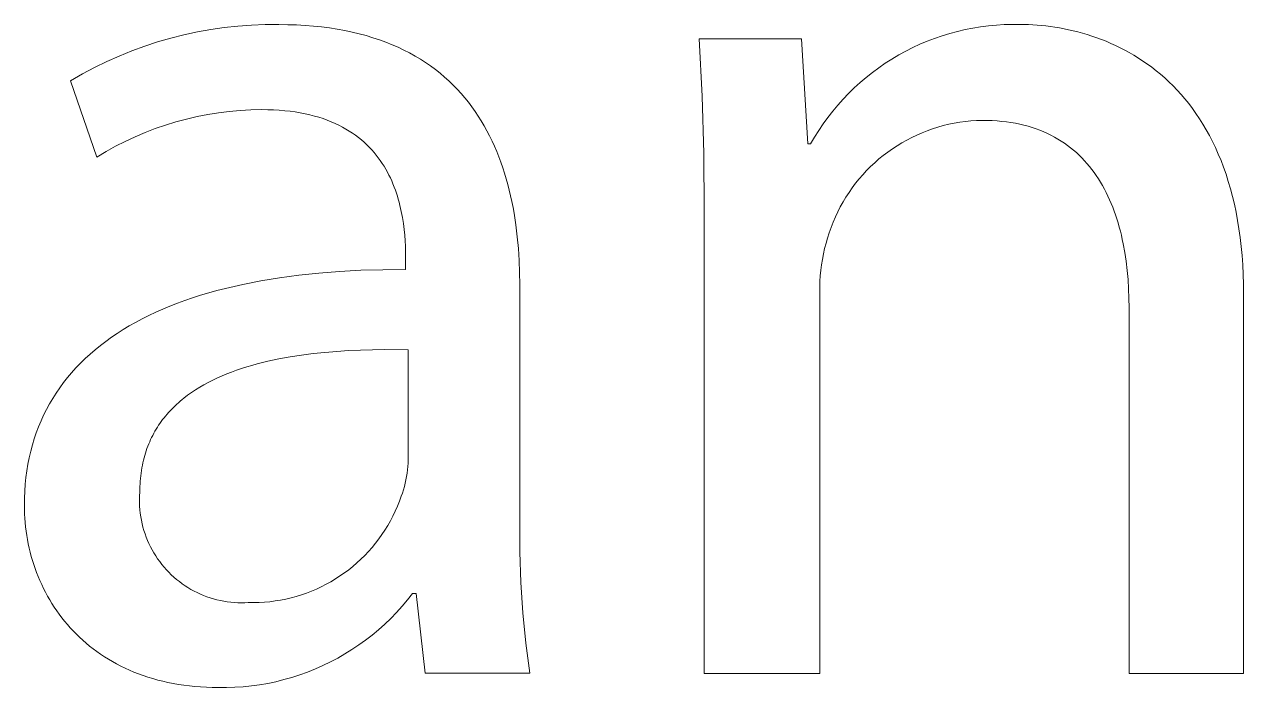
# Model space of a CAD drawing. Header units: millimetres. Extents: x -1893 to 2799, y -925 to 2353.
# Drawn here: x 1895.8 to 1939.53, y -846.54 to -822.76 of the extents above; entities that cross this region are included whole.
import ezdxf

# ---------------------------------------------------------------- set-up
doc = ezdxf.new("R2010")
doc.units = ezdxf.units.MM
doc.header["$MEASUREMENT"] = 0
doc.layers.add('Domyślny', color=7, linetype='Continuous', true_color=0x000000)

msp = doc.modelspace()

# ---------------------------------------------------------------- linework, layer by layer
at = {"layer": 'Domyślny', "color": 18, "lineweight": 15, "true_color": 0x000000}
for p, q in [((1902.005, -823.036), (1902.487, -822.95)), ((1902.487, -822.95), (1902.972, -822.881)), ((1902.972, -822.881), (1903.459, -822.828)), ((1903.459, -822.828), (1903.947, -822.792)), ((1903.947, -822.792), (1904.437, -822.773)), ((1904.437, -822.773), (1904.926, -822.771)), ((1904.926, -822.771), (1905.248, -822.775)), ((1905.248, -822.775), (1905.561, -822.785)), ((1905.561, -822.785), (1905.868, -822.802)), ((1905.868, -822.802), (1906.167, -822.826)), ((1906.167, -822.826), (1906.458, -822.856)), ((1906.458, -822.856), (1906.742, -822.893)), ((1906.742, -822.893), (1907.019, -822.935)), ((1907.019, -822.935), (1907.289, -822.984)), ((1929.262, -823.016), (1929.539, -822.951)), ((1929.539, -822.951), (1929.818, -822.896)), ((1929.818, -822.896), (1930.098, -822.851)), ((1930.098, -822.851), (1930.38, -822.815)), ((1930.38, -822.815), (1930.663, -822.788)), ((1930.663, -822.788), (1930.946, -822.771)), ((1930.946, -822.771), (1931.23, -822.764)), ((1931.23, -822.764), (1931.514, -822.767)), ((1931.514, -822.767), (1931.663, -822.768)), ((1931.663, -822.768), (1931.813, -822.772)), ((1931.813, -822.772), (1931.967, -822.78)), ((1931.967, -822.78), (1932.122, -822.79)), ((1932.122, -822.79), (1932.279, -822.803)), ((1932.279, -822.803), (1932.438, -822.82)), ((1932.438, -822.82), (1932.598, -822.84)), ((1932.598, -822.84), (1932.76, -822.863)), ((1932.76, -822.863), (1932.924, -822.89)), ((1932.924, -822.89), (1933.088, -822.92)), ((1933.088, -822.92), (1933.254, -822.955)), ((1933.254, -822.955), (1933.42, -822.993)), ((1900.581, -823.394), (1901.052, -823.258)), ((1901.052, -823.258), (1901.526, -823.139)), ((1901.526, -823.139), (1902.005, -823.036)), ((1907.289, -822.984), (1907.552, -823.04)), ((1907.552, -823.04), (1907.808, -823.101)), ((1907.808, -823.101), (1908.057, -823.167)), ((1908.057, -823.167), (1908.3, -823.24)), ((1908.3, -823.24), (1908.535, -823.318)), ((1908.535, -823.318), (1908.764, -823.402)), ((1920.113, -825.338), (1919.999, -823.282)), ((1919.999, -823.282), (1923.671, -823.282)), ((1923.671, -823.282), (1923.905, -827.048)), ((1927.921, -823.477), (1928.182, -823.366)), ((1928.182, -823.366), (1928.448, -823.265)), ((1928.448, -823.265), (1928.716, -823.173)), ((1928.716, -823.173), (1928.988, -823.089)), ((1928.988, -823.089), (1929.262, -823.016)), ((1933.42, -822.993), (1933.587, -823.034)), ((1933.587, -823.034), (1933.755, -823.08)), ((1933.755, -823.08), (1933.923, -823.13)), ((1933.923, -823.13), (1934.091, -823.184)), ((1934.091, -823.184), (1934.26, -823.242)), ((1934.26, -823.242), (1934.428, -823.304)), ((1934.428, -823.304), (1934.597, -823.371)), ((1934.597, -823.371), (1934.765, -823.443)), ((1899.202, -823.898), (1899.656, -823.714)), ((1899.656, -823.714), (1900.116, -823.546)), ((1900.116, -823.546), (1900.581, -823.394)), ((1908.764, -823.402), (1908.987, -823.491)), ((1908.987, -823.491), (1909.203, -823.585)), ((1909.203, -823.585), (1909.413, -823.684)), ((1909.413, -823.684), (1909.616, -823.789)), ((1909.616, -823.789), (1909.813, -823.898)), ((1927.16, -823.86), (1927.409, -823.724)), ((1927.409, -823.724), (1927.663, -823.596)), ((1927.663, -823.596), (1927.921, -823.477)), ((1934.765, -823.443), (1934.932, -823.519)), ((1934.932, -823.519), (1935.099, -823.599)), ((1935.099, -823.599), (1935.265, -823.685)), ((1935.265, -823.685), (1935.43, -823.775)), ((1935.43, -823.775), (1935.594, -823.871)), ((1898.314, -824.312), (1898.754, -824.097)), ((1898.754, -824.097), (1899.202, -823.898)), ((1909.813, -823.898), (1910.004, -824.012)), ((1910.004, -824.012), (1910.189, -824.131)), ((1910.189, -824.131), (1910.368, -824.255)), ((1910.368, -824.255), (1910.541, -824.383)), ((1926.442, -824.319), (1926.676, -824.158)), ((1926.676, -824.158), (1926.916, -824.005)), ((1926.916, -824.005), (1927.16, -823.86)), ((1935.594, -823.871), (1935.757, -823.971)), ((1935.757, -823.971), (1935.919, -824.077)), ((1935.919, -824.077), (1936.078, -824.187)), ((1936.078, -824.187), (1936.237, -824.303)), ((1897.458, -824.787), (1897.882, -824.542)), ((1897.882, -824.542), (1898.314, -824.312)), ((1910.541, -824.383), (1910.709, -824.515)), ((1910.709, -824.515), (1910.87, -824.651)), ((1910.87, -824.651), (1911.026, -824.792)), ((1925.775, -824.848), (1925.991, -824.664)), ((1925.991, -824.664), (1926.214, -824.488)), ((1926.214, -824.488), (1926.442, -824.319)), ((1936.237, -824.303), (1936.393, -824.425)), ((1936.393, -824.425), (1936.547, -824.552)), ((1936.547, -824.552), (1936.699, -824.685)), ((1936.699, -824.685), (1936.849, -824.823)), ((1898.395, -827.521), (1897.458, -824.787)), ((1911.026, -824.792), (1911.177, -824.937)), ((1911.177, -824.937), (1911.322, -825.085)), ((1911.322, -825.085), (1911.461, -825.238)), ((1925.361, -825.238), (1925.565, -825.039)), ((1925.565, -825.039), (1925.775, -824.848)), ((1936.849, -824.823), (1936.997, -824.967)), ((1936.997, -824.967), (1937.142, -825.117)), ((1937.142, -825.117), (1937.284, -825.273)), ((1911.461, -825.238), (1911.595, -825.394)), ((1911.595, -825.394), (1911.724, -825.554)), ((1911.724, -825.554), (1911.848, -825.717)), ((1920.175, -827.395), (1920.113, -825.338)), ((1924.975, -825.654), (1925.165, -825.443)), ((1925.165, -825.443), (1925.361, -825.238)), ((1937.284, -825.273), (1937.423, -825.435)), ((1937.423, -825.435), (1937.559, -825.603)), ((1902.377, -825.995), (1901.995, -826.07)), ((1902.762, -825.933), (1902.377, -825.995)), ((1903.149, -825.884), (1902.762, -825.933)), ((1903.538, -825.849), (1903.149, -825.884)), ((1903.927, -825.827), (1903.538, -825.849)), ((1904.317, -825.818), (1903.927, -825.827)), ((1904.531, -825.821), (1904.317, -825.818)), ((1904.74, -825.828), (1904.531, -825.821)), ((1904.943, -825.84), (1904.74, -825.828)), ((1905.14, -825.857), (1904.943, -825.84)), ((1905.331, -825.878), (1905.14, -825.857)), ((1905.516, -825.904), (1905.331, -825.878)), ((1905.696, -825.933), (1905.516, -825.904)), ((1905.871, -825.968), (1905.696, -825.933)), ((1906.04, -826.006), (1905.871, -825.968)), ((1906.204, -826.048), (1906.04, -826.006)), ((1911.848, -825.717), (1911.967, -825.883)), ((1911.967, -825.883), (1912.08, -826.053)), ((1924.619, -826.096), (1924.793, -825.872)), ((1924.793, -825.872), (1924.975, -825.654)), ((1937.559, -825.603), (1937.692, -825.778)), ((1937.692, -825.778), (1937.821, -825.959)), ((1937.821, -825.959), (1937.947, -826.146)), ((1900.865, -826.374), (1900.496, -826.501)), ((1901.238, -826.259), (1900.865, -826.374)), ((1901.615, -826.158), (1901.238, -826.259)), ((1901.995, -826.07), (1901.615, -826.158)), ((1906.362, -826.094), (1906.204, -826.048)), ((1906.516, -826.143), (1906.362, -826.094)), ((1906.664, -826.197), (1906.516, -826.143)), ((1906.808, -826.254), (1906.664, -826.197)), ((1906.946, -826.314), (1906.808, -826.254)), ((1907.08, -826.377), (1906.946, -826.314)), ((1907.209, -826.444), (1907.08, -826.377)), ((1907.334, -826.514), (1907.209, -826.444)), ((1912.08, -826.053), (1912.189, -826.226)), ((1912.189, -826.226), (1912.293, -826.401)), ((1912.293, -826.401), (1912.392, -826.58)), ((1924.293, -826.562), (1924.452, -826.326)), ((1924.452, -826.326), (1924.619, -826.096)), ((1928.565, -826.447), (1928.373, -826.508)), ((1928.759, -826.393), (1928.565, -826.447)), ((1928.955, -826.345), (1928.759, -826.393)), ((1929.153, -826.305), (1928.955, -826.345)), ((1929.352, -826.271), (1929.153, -826.305)), ((1929.551, -826.244), (1929.352, -826.271)), ((1929.752, -826.224), (1929.551, -826.244)), ((1929.953, -826.21), (1929.752, -826.224)), ((1930.155, -826.204), (1929.953, -826.21)), ((1930.335, -826.206), (1930.155, -826.204)), ((1930.512, -826.213), (1930.335, -826.206)), ((1930.685, -826.224), (1930.512, -826.213)), ((1930.855, -826.239), (1930.685, -826.224)), ((1931.021, -826.259), (1930.855, -826.239)), ((1931.184, -826.282), (1931.021, -826.259)), ((1931.343, -826.31), (1931.184, -826.282)), ((1931.498, -826.342), (1931.343, -826.31)), ((1931.65, -826.378), (1931.498, -826.342)), ((1931.799, -826.418), (1931.65, -826.378)), ((1931.944, -826.462), (1931.799, -826.418)), ((1937.947, -826.146), (1938.07, -826.34)), ((1938.07, -826.34), (1938.188, -826.54)), ((1899.773, -826.792), (1899.42, -826.957)), ((1900.132, -826.64), (1899.773, -826.792)), ((1900.496, -826.501), (1900.132, -826.64)), ((1907.454, -826.586), (1907.334, -826.514)), ((1907.569, -826.662), (1907.454, -826.586)), ((1907.68, -826.74), (1907.569, -826.662)), ((1907.787, -826.821), (1907.68, -826.74)), ((1907.889, -826.904), (1907.787, -826.821)), ((1912.392, -826.58), (1912.487, -826.761)), ((1912.487, -826.761), (1912.576, -826.946)), ((1923.999, -827.048), (1924.142, -826.802)), ((1924.142, -826.802), (1924.293, -826.562)), ((1927.628, -826.816), (1927.449, -826.909)), ((1927.81, -826.729), (1927.628, -826.816)), ((1927.995, -826.649), (1927.81, -826.729)), ((1928.183, -826.575), (1927.995, -826.649)), ((1928.373, -826.508), (1928.183, -826.575)), ((1932.085, -826.509), (1931.944, -826.462)), ((1932.224, -826.561), (1932.085, -826.509)), ((1932.359, -826.616), (1932.224, -826.561)), ((1932.49, -826.675), (1932.359, -826.616)), ((1932.619, -826.738), (1932.49, -826.675)), ((1932.744, -826.804), (1932.619, -826.738)), ((1932.866, -826.873), (1932.744, -826.804)), ((1932.985, -826.946), (1932.866, -826.873)), ((1938.188, -826.54), (1938.303, -826.747)), ((1938.303, -826.747), (1938.413, -826.961)), ((1898.73, -827.321), (1898.395, -827.521)), ((1899.072, -827.133), (1898.73, -827.321)), ((1899.42, -826.957), (1899.072, -827.133)), ((1907.988, -826.99), (1907.889, -826.904)), ((1908.082, -827.078), (1907.988, -826.99)), ((1908.172, -827.168), (1908.082, -827.078)), ((1908.259, -827.26), (1908.172, -827.168)), ((1908.341, -827.354), (1908.259, -827.26)), ((1912.576, -826.946), (1912.662, -827.132)), ((1912.662, -827.132), (1912.743, -827.321)), ((1912.743, -827.321), (1912.819, -827.513)), ((1923.905, -827.048), (1923.999, -827.048)), ((1926.932, -827.223), (1926.768, -827.34)), ((1927.101, -827.113), (1926.932, -827.223)), ((1927.273, -827.008), (1927.101, -827.113)), ((1927.449, -826.909), (1927.273, -827.008)), ((1933.1, -827.023), (1932.985, -826.946)), ((1933.212, -827.103), (1933.1, -827.023)), ((1933.321, -827.186), (1933.212, -827.103)), ((1933.428, -827.272), (1933.321, -827.186)), ((1933.531, -827.362), (1933.428, -827.272)), ((1938.413, -826.961), (1938.52, -827.182)), ((1938.52, -827.182), (1938.621, -827.41)), ((1908.42, -827.45), (1908.341, -827.354)), ((1908.495, -827.548), (1908.42, -827.45)), ((1908.567, -827.647), (1908.495, -827.548)), ((1908.635, -827.748), (1908.567, -827.647)), ((1908.7, -827.85), (1908.635, -827.748)), ((1912.819, -827.513), (1912.892, -827.706)), ((1912.892, -827.706), (1912.96, -827.902)), ((1920.187, -829.454), (1920.175, -827.395)), ((1926.299, -827.722), (1926.152, -827.86)), ((1926.451, -827.589), (1926.299, -827.722)), ((1926.607, -827.462), (1926.451, -827.589)), ((1926.768, -827.34), (1926.607, -827.462)), ((1933.63, -827.454), (1933.531, -827.362)), ((1933.727, -827.55), (1933.63, -827.454)), ((1933.821, -827.649), (1933.727, -827.55)), ((1933.912, -827.751), (1933.821, -827.649)), ((1934, -827.855), (1933.912, -827.751)), ((1938.621, -827.41), (1938.719, -827.644)), ((1938.719, -827.644), (1938.811, -827.886)), ((1908.761, -827.953), (1908.7, -827.85)), ((1908.82, -828.058), (1908.761, -827.953)), ((1908.875, -828.163), (1908.82, -828.058)), ((1908.927, -828.27), (1908.875, -828.163)), ((1912.96, -827.902), (1913.024, -828.1)), ((1913.024, -828.1), (1913.084, -828.299)), ((1925.873, -828.151), (1925.741, -828.303)), ((1926.01, -828.003), (1925.873, -828.151)), ((1926.152, -827.86), (1926.01, -828.003)), ((1934.085, -827.963), (1934, -827.855)), ((1934.167, -828.073), (1934.085, -827.963)), ((1934.246, -828.186), (1934.167, -828.073)), ((1934.323, -828.302), (1934.246, -828.186)), ((1938.811, -827.886), (1938.899, -828.136)), ((1938.899, -828.136), (1938.981, -828.392)), ((1908.976, -828.377), (1908.927, -828.27)), ((1909.022, -828.485), (1908.976, -828.377)), ((1909.065, -828.594), (1909.022, -828.485)), ((1909.106, -828.703), (1909.065, -828.594)), ((1913.084, -828.299), (1913.14, -828.501)), ((1913.14, -828.501), (1913.192, -828.704)), ((1925.493, -828.621), (1925.377, -828.786)), ((1925.614, -828.46), (1925.493, -828.621)), ((1925.741, -828.303), (1925.614, -828.46)), ((1934.396, -828.421), (1934.323, -828.302)), ((1934.467, -828.542), (1934.396, -828.421)), ((1934.535, -828.665), (1934.467, -828.542)), ((1938.981, -828.392), (1939.059, -828.656)), ((1909.144, -828.812), (1909.106, -828.703)), ((1909.179, -828.922), (1909.144, -828.812)), ((1909.212, -829.032), (1909.179, -828.922)), ((1909.242, -829.141), (1909.212, -829.032)), ((1913.192, -828.704), (1913.24, -828.908)), ((1913.24, -828.908), (1913.285, -829.114)), ((1925.267, -828.955), (1925.163, -829.128)), ((1925.377, -828.786), (1925.267, -828.955)), ((1934.6, -828.791), (1934.535, -828.665)), ((1934.663, -828.919), (1934.6, -828.791)), ((1934.723, -829.05), (1934.663, -828.919)), ((1934.78, -829.183), (1934.723, -829.05)), ((1939.059, -828.656), (1939.131, -828.928)), ((1939.131, -828.928), (1939.198, -829.207)), ((1909.27, -829.251), (1909.242, -829.141)), ((1909.296, -829.361), (1909.27, -829.251)), ((1909.32, -829.47), (1909.296, -829.361)), ((1909.361, -829.687), (1909.32, -829.47)), ((1913.285, -829.114), (1913.326, -829.322)), ((1913.326, -829.322), (1913.364, -829.53)), ((1920.187, -846.031), (1920.187, -829.454)), ((1924.973, -829.484), (1924.887, -829.666)), ((1925.065, -829.304), (1924.973, -829.484)), ((1925.163, -829.128), (1925.065, -829.304)), ((1934.835, -829.319), (1934.78, -829.183)), ((1934.887, -829.456), (1934.835, -829.319)), ((1934.936, -829.596), (1934.887, -829.456)), ((1939.198, -829.207), (1939.259, -829.494)), ((1939.259, -829.494), (1939.314, -829.789)), ((1909.395, -829.901), (1909.361, -829.687)), ((1909.421, -830.112), (1909.395, -829.901)), ((1913.364, -829.53), (1913.428, -829.95)), ((1913.428, -829.95), (1913.48, -830.374)), ((1924.808, -829.852), (1924.735, -830.04)), ((1924.887, -829.666), (1924.808, -829.852)), ((1934.983, -829.737), (1934.936, -829.596)), ((1935.027, -829.881), (1934.983, -829.737)), ((1935.069, -830.027), (1935.027, -829.881)), ((1939.314, -829.789), (1939.363, -830.091)), ((1909.442, -830.319), (1909.421, -830.112)), ((1909.456, -830.52), (1909.442, -830.319)), ((1913.48, -830.374), (1913.519, -830.8)), ((1924.668, -830.23), (1924.608, -830.423)), ((1924.735, -830.04), (1924.668, -830.23)), ((1935.108, -830.174), (1935.069, -830.027)), ((1935.145, -830.324), (1935.108, -830.174)), ((1935.179, -830.475), (1935.145, -830.324)), ((1939.363, -830.091), (1939.406, -830.402)), ((1909.466, -830.715), (1909.456, -830.52)), ((1909.471, -830.904), (1909.466, -830.715)), ((1913.519, -830.8), (1913.546, -831.227)), ((1924.502, -830.801), (1924.458, -830.993)), ((1924.552, -830.611), (1924.502, -830.801)), ((1924.608, -830.423), (1924.552, -830.611)), ((1935.211, -830.628), (1935.179, -830.475)), ((1935.268, -830.939), (1935.211, -830.628)), ((1939.406, -830.402), (1939.443, -830.721)), ((1939.443, -830.721), (1939.474, -831.047)), ((1909.473, -831.084), (1909.471, -830.904)), ((1909.473, -831.552), (1909.473, -831.084)), ((1913.546, -831.227), (1913.561, -831.655)), ((1924.421, -831.186), (1924.389, -831.38)), ((1924.458, -830.993), (1924.421, -831.186)), ((1935.315, -831.256), (1935.268, -830.939)), ((1935.354, -831.58), (1935.315, -831.256)), ((1939.474, -831.047), (1939.498, -831.382)), ((1905.646, -831.752), (1906.364, -831.677)), ((1906.364, -831.677), (1907.107, -831.619)), ((1907.107, -831.619), (1907.872, -831.579)), ((1907.872, -831.579), (1908.661, -831.557)), ((1908.661, -831.557), (1909.473, -831.552)), ((1913.561, -831.655), (1913.567, -832.084)), ((1924.364, -831.575), (1924.345, -831.771)), ((1924.389, -831.38), (1924.364, -831.575)), ((1935.383, -831.908), (1935.354, -831.58)), ((1939.498, -831.382), (1939.515, -831.726)), ((1903.01, -832.226), (1903.632, -832.082)), ((1903.632, -832.082), (1904.279, -831.955)), ((1904.279, -831.955), (1904.951, -831.845)), ((1904.951, -831.845), (1905.646, -831.752)), ((1913.567, -832.084), (1913.567, -840.583)), ((1924.333, -831.967), (1924.327, -832.163)), ((1924.345, -831.771), (1924.333, -831.967)), ((1935.404, -832.242), (1935.383, -831.908)), ((1939.515, -831.726), (1939.526, -832.078)), ((1939.526, -832.078), (1939.529, -832.438)), ((1901.56, -832.661), (1901.837, -832.565)), ((1901.837, -832.565), (1902.121, -832.474)), ((1902.121, -832.474), (1902.411, -832.387)), ((1902.411, -832.387), (1902.707, -832.305)), ((1902.707, -832.305), (1903.01, -832.226)), ((1924.327, -832.163), (1924.327, -832.36)), ((1924.327, -832.36), (1924.327, -846.031)), ((1935.416, -832.58), (1935.404, -832.242)), ((1939.529, -832.438), (1939.529, -846.031)), ((1900.512, -833.084), (1900.765, -832.972)), ((1900.765, -832.972), (1901.023, -832.864)), ((1901.023, -832.864), (1901.289, -832.76)), ((1901.289, -832.76), (1901.56, -832.661)), ((1935.42, -832.923), (1935.416, -832.58)), ((1935.42, -846.031), (1935.42, -832.923)), ((1899.565, -833.572), (1899.792, -833.444)), ((1899.792, -833.444), (1900.026, -833.32)), ((1900.026, -833.32), (1900.266, -833.2)), ((1900.266, -833.2), (1900.512, -833.084)), ((1898.922, -833.981), (1899.13, -833.841)), ((1899.13, -833.841), (1899.345, -833.705)), ((1899.345, -833.705), (1899.565, -833.572)), ((1898.338, -834.427), (1898.526, -834.274)), ((1898.526, -834.274), (1898.721, -834.126)), ((1898.721, -834.126), (1898.922, -833.981)), ((1897.812, -834.908), (1897.981, -834.744)), ((1897.981, -834.744), (1898.156, -834.583)), ((1898.156, -834.583), (1898.338, -834.427)), ((1904.931, -834.757), (1904.537, -834.841)), ((1905.334, -834.683), (1904.931, -834.757)), ((1905.743, -834.62), (1905.334, -834.683)), ((1906.158, -834.566), (1905.743, -834.62)), ((1906.578, -834.522), (1906.158, -834.566)), ((1907.002, -834.486), (1906.578, -834.522)), ((1907.428, -834.459), (1907.002, -834.486)), ((1907.857, -834.439), (1907.428, -834.459)), ((1908.715, -834.421), (1907.857, -834.439)), ((1909.567, -834.427), (1908.715, -834.421)), ((1909.567, -838.365), (1909.567, -834.427)), ((1897.495, -835.249), (1897.65, -835.077)), ((1897.65, -835.077), (1897.812, -834.908)), ((1903.413, -835.162), (1903.235, -835.227)), ((1903.593, -835.101), (1903.413, -835.162)), ((1903.777, -835.043), (1903.593, -835.101)), ((1903.963, -834.988), (1903.777, -835.043)), ((1904.152, -834.936), (1903.963, -834.988)), ((1904.537, -834.841), (1904.152, -834.936)), ((1897.069, -835.789), (1897.204, -835.605)), ((1897.204, -835.605), (1897.346, -835.425)), ((1897.346, -835.425), (1897.495, -835.249)), ((1902.398, -835.598), (1902.242, -835.683)), ((1902.559, -835.517), (1902.398, -835.598)), ((1902.723, -835.439), (1902.559, -835.517)), ((1902.89, -835.365), (1902.723, -835.439)), ((1903.061, -835.294), (1902.89, -835.365)), ((1903.235, -835.227), (1903.061, -835.294)), ((1896.818, -836.169), (1896.94, -835.977)), ((1896.94, -835.977), (1897.069, -835.789)), ((1901.657, -836.058), (1901.522, -836.162)), ((1901.797, -835.959), (1901.657, -836.058)), ((1901.941, -835.863), (1901.797, -835.959)), ((1902.089, -835.771), (1901.941, -835.863)), ((1902.242, -835.683), (1902.089, -835.771)), ((1896.595, -836.563), (1896.703, -836.364)), ((1896.703, -836.364), (1896.818, -836.169)), ((1901.144, -836.495), (1901.085, -836.555)), ((1901.204, -836.437), (1901.144, -836.495)), ((1901.265, -836.38), (1901.204, -836.437)), ((1901.327, -836.324), (1901.265, -836.38)), ((1901.391, -836.269), (1901.327, -836.324)), ((1901.456, -836.215), (1901.391, -836.269)), ((1901.522, -836.162), (1901.456, -836.215)), ((1896.399, -836.974), (1896.493, -836.767)), ((1896.493, -836.767), (1896.595, -836.563)), ((1900.76, -836.932), (1900.711, -836.998)), ((1900.811, -836.866), (1900.76, -836.932)), ((1900.863, -836.802), (1900.811, -836.866)), ((1900.917, -836.738), (1900.863, -836.802)), ((1900.972, -836.676), (1900.917, -836.738)), ((1901.028, -836.615), (1900.972, -836.676)), ((1901.085, -836.555), (1901.028, -836.615)), ((1896.23, -837.399), (1896.311, -837.185)), ((1896.311, -837.185), (1896.399, -836.974)), ((1900.484, -837.347), (1900.443, -837.421)), ((1900.527, -837.275), (1900.484, -837.347)), ((1900.571, -837.204), (1900.527, -837.275)), ((1900.616, -837.135), (1900.571, -837.204)), ((1900.663, -837.066), (1900.616, -837.135)), ((1900.711, -836.998), (1900.663, -837.066)), ((1896.089, -837.84), (1896.156, -837.617)), ((1896.156, -837.617), (1896.23, -837.399)), ((1900.261, -837.804), (1900.229, -837.884)), ((1900.295, -837.725), (1900.261, -837.804)), ((1900.33, -837.647), (1900.295, -837.725)), ((1900.366, -837.571), (1900.33, -837.647)), ((1900.404, -837.495), (1900.366, -837.571)), ((1900.443, -837.421), (1900.404, -837.495)), ((1895.976, -838.295), (1896.029, -838.065)), ((1896.029, -838.065), (1896.089, -837.84)), ((1900.118, -838.217), (1900.094, -838.303)), ((1900.143, -838.132), (1900.118, -838.217)), ((1900.171, -838.048), (1900.143, -838.132)), ((1900.199, -837.965), (1900.171, -838.048)), ((1900.229, -837.884), (1900.199, -837.965)), ((1895.891, -838.765), (1895.93, -838.528)), ((1895.93, -838.528), (1895.976, -838.295)), ((1900.016, -838.66), (1900.001, -838.752)), ((1900.033, -838.568), (1900.016, -838.66)), ((1900.052, -838.479), (1900.033, -838.568)), ((1900.072, -838.39), (1900.052, -838.479)), ((1900.094, -838.303), (1900.072, -838.39)), ((1909.544, -838.73), (1909.556, -838.608)), ((1909.556, -838.608), (1909.563, -838.487)), ((1909.563, -838.487), (1909.567, -838.365)), ((1895.834, -839.25), (1895.859, -839.006)), ((1895.859, -839.006), (1895.891, -838.765)), ((1899.957, -839.134), (1899.95, -839.232)), ((1899.965, -839.036), (1899.957, -839.134)), ((1899.975, -838.94), (1899.965, -839.036)), ((1899.987, -838.845), (1899.975, -838.94)), ((1900.001, -838.752), (1899.987, -838.845)), ((1909.461, -839.211), (1909.487, -839.092)), ((1909.487, -839.092), (1909.51, -838.972)), ((1909.51, -838.972), (1909.529, -838.851)), ((1909.529, -838.851), (1909.544, -838.73)), ((1895.805, -839.75), (1895.816, -839.498)), ((1895.816, -839.498), (1895.834, -839.25)), ((1899.942, -839.536), (1899.934, -839.662)), ((1899.943, -839.434), (1899.942, -839.536)), ((1899.946, -839.332), (1899.943, -839.434)), ((1899.95, -839.232), (1899.946, -839.332)), ((1909.317, -839.677), (1909.358, -839.562)), ((1909.358, -839.562), (1909.396, -839.446)), ((1909.396, -839.446), (1909.43, -839.329)), ((1909.43, -839.329), (1909.461, -839.211)), ((1895.802, -840.005), (1895.805, -839.75)), ((1895.803, -840.16), (1895.802, -840.005)), ((1899.934, -839.662), (1899.93, -839.788)), ((1899.93, -839.788), (1899.931, -839.914)), ((1899.931, -839.914), (1899.936, -840.039)), ((1909.179, -840.038), (1909.251, -839.859)), ((1909.251, -839.859), (1909.317, -839.677)), ((1895.809, -840.314), (1895.803, -840.16)), ((1895.817, -840.468), (1895.809, -840.314)), ((1899.936, -840.039), (1899.945, -840.165)), ((1899.945, -840.165), (1899.958, -840.29)), ((1899.958, -840.29), (1899.976, -840.414)), ((1899.976, -840.414), (1899.998, -840.538)), ((1908.927, -840.56), (1909.017, -840.389)), ((1909.017, -840.389), (1909.101, -840.215)), ((1909.101, -840.215), (1909.179, -840.038)), ((1895.829, -840.622), (1895.817, -840.468)), ((1895.845, -840.775), (1895.829, -840.622)), ((1895.864, -840.928), (1895.845, -840.775)), ((1899.998, -840.538), (1900.025, -840.661)), ((1900.025, -840.661), (1900.055, -840.783)), ((1900.055, -840.783), (1900.09, -840.904)), ((1908.73, -840.892), (1908.832, -840.727)), ((1908.832, -840.727), (1908.927, -840.56)), ((1913.567, -840.583), (1913.568, -841.674)), ((1895.886, -841.08), (1895.864, -840.928)), ((1895.912, -841.232), (1895.886, -841.08)), ((1895.941, -841.383), (1895.912, -841.232)), ((1900.09, -840.904), (1900.129, -841.024)), ((1900.129, -841.024), (1900.171, -841.142)), ((1900.171, -841.142), (1900.218, -841.259)), ((1900.218, -841.259), (1900.269, -841.374)), ((1908.393, -841.363), (1908.511, -841.21)), ((1908.511, -841.21), (1908.623, -841.053)), ((1908.623, -841.053), (1908.73, -840.892)), ((1895.974, -841.534), (1895.941, -841.383)), ((1896.01, -841.683), (1895.974, -841.534)), ((1896.05, -841.832), (1896.01, -841.683)), ((1900.269, -841.374), (1900.324, -841.487)), ((1900.324, -841.487), (1900.383, -841.599)), ((1900.383, -841.599), (1900.445, -841.708)), ((1900.445, -841.708), (1900.512, -841.815)), ((1908.01, -841.797), (1908.143, -841.657)), ((1908.143, -841.657), (1908.271, -841.512)), ((1908.271, -841.512), (1908.393, -841.363)), ((1913.568, -841.674), (1913.605, -842.764)), ((1896.093, -841.98), (1896.05, -841.832)), ((1896.139, -842.126), (1896.093, -841.98)), ((1896.189, -842.272), (1896.139, -842.126)), ((1900.512, -841.815), (1900.581, -841.92)), ((1900.581, -841.92), (1900.655, -842.022)), ((1900.655, -842.022), (1900.732, -842.121)), ((1900.732, -842.121), (1900.812, -842.218)), ((1907.433, -842.311), (1907.584, -842.19)), ((1907.584, -842.19), (1907.73, -842.064)), ((1907.73, -842.064), (1907.872, -841.933)), ((1907.872, -841.933), (1908.01, -841.797)), ((1896.242, -842.416), (1896.189, -842.272)), ((1896.299, -842.559), (1896.242, -842.416)), ((1896.359, -842.701), (1896.299, -842.559)), ((1900.812, -842.218), (1900.896, -842.312)), ((1900.896, -842.312), (1900.982, -842.404)), ((1900.982, -842.404), (1901.072, -842.492)), ((1901.072, -842.492), (1901.165, -842.577)), ((1901.165, -842.577), (1901.26, -842.659)), ((1906.957, -842.641), (1907.12, -842.536)), ((1907.12, -842.536), (1907.278, -842.426)), ((1907.278, -842.426), (1907.433, -842.311)), ((1896.422, -842.842), (1896.359, -842.701)), ((1896.489, -842.981), (1896.422, -842.842)), ((1896.559, -843.118), (1896.489, -842.981)), ((1901.26, -842.659), (1901.359, -842.737)), ((1901.359, -842.737), (1901.46, -842.812)), ((1901.46, -842.812), (1901.563, -842.884)), ((1901.563, -842.884), (1901.669, -842.951)), ((1901.669, -842.951), (1901.777, -843.016)), ((1901.777, -843.016), (1901.888, -843.076)), ((1906.098, -843.079), (1906.275, -843.003)), ((1906.275, -843.003), (1906.45, -842.921)), ((1906.45, -842.921), (1906.623, -842.834)), ((1906.623, -842.834), (1906.792, -842.74)), ((1906.792, -842.74), (1906.957, -842.641)), ((1913.605, -842.764), (1913.677, -843.853)), ((1896.633, -843.254), (1896.559, -843.118)), ((1896.71, -843.388), (1896.633, -843.254)), ((1896.79, -843.52), (1896.71, -843.388)), ((1901.888, -843.076), (1902, -843.133)), ((1902, -843.133), (1902.114, -843.186)), ((1902.114, -843.186), (1902.23, -843.234)), ((1902.23, -843.234), (1902.348, -843.279)), ((1902.348, -843.279), (1902.467, -843.32)), ((1902.467, -843.32), (1902.587, -843.357)), ((1902.587, -843.357), (1902.709, -843.389)), ((1902.709, -843.389), (1902.832, -843.417)), ((1902.832, -843.417), (1902.955, -843.441)), ((1902.955, -843.441), (1903.079, -843.461)), ((1903.079, -843.461), (1903.204, -843.476)), ((1903.204, -843.476), (1903.33, -843.488)), ((1903.33, -843.488), (1903.455, -843.495)), ((1903.455, -843.495), (1903.581, -843.497)), ((1903.581, -843.497), (1903.707, -843.495)), ((1903.707, -843.495), (1903.833, -843.489)), ((1903.833, -843.489), (1904.026, -843.491)), ((1904.026, -843.491), (1904.219, -843.486)), ((1904.219, -843.486), (1904.412, -843.475)), ((1904.412, -843.475), (1904.604, -843.457)), ((1904.604, -843.457), (1904.796, -843.432)), ((1904.796, -843.432), (1904.986, -843.401)), ((1904.986, -843.401), (1905.176, -843.363)), ((1905.176, -843.363), (1905.364, -843.319)), ((1905.364, -843.319), (1905.55, -843.268)), ((1905.55, -843.268), (1905.735, -843.211)), ((1905.735, -843.211), (1905.917, -843.148)), ((1905.917, -843.148), (1906.098, -843.079)), ((1909.539, -843.395), (1909.347, -843.622)), ((1909.723, -843.161), (1909.539, -843.395)), ((1909.848, -843.161), (1909.723, -843.161)), ((1910.176, -846.02), (1909.848, -843.161)), ((1896.874, -843.651), (1896.79, -843.52)), ((1896.961, -843.779), (1896.874, -843.651)), ((1897.052, -843.906), (1896.961, -843.779)), ((1897.146, -844.031), (1897.052, -843.906)), ((1909.147, -843.843), (1908.94, -844.056)), ((1909.347, -843.622), (1909.147, -843.843)), ((1913.677, -843.853), (1913.784, -844.939)), ((1897.243, -844.153), (1897.146, -844.031)), ((1897.344, -844.273), (1897.243, -844.153)), ((1897.448, -844.391), (1897.344, -844.273)), ((1908.725, -844.262), (1908.503, -844.461)), ((1908.94, -844.056), (1908.725, -844.262)), ((1897.556, -844.507), (1897.448, -844.391)), ((1897.666, -844.62), (1897.556, -844.507)), ((1897.781, -844.731), (1897.666, -844.62)), ((1897.898, -844.839), (1897.781, -844.731)), ((1908.275, -844.652), (1908.039, -844.834)), ((1908.503, -844.461), (1908.275, -844.652)), ((1898.019, -844.944), (1897.898, -844.839)), ((1898.143, -845.047), (1898.019, -844.944)), ((1898.271, -845.147), (1898.143, -845.047)), ((1898.402, -845.245), (1898.271, -845.147)), ((1898.536, -845.339), (1898.402, -845.245)), ((1907.551, -845.174), (1907.298, -845.331)), ((1907.798, -845.008), (1907.551, -845.174)), ((1908.039, -844.834), (1907.798, -845.008)), ((1913.784, -844.939), (1913.926, -846.02)), ((1898.674, -845.43), (1898.536, -845.339)), ((1898.815, -845.518), (1898.674, -845.43)), ((1898.959, -845.603), (1898.815, -845.518)), ((1899.106, -845.685), (1898.959, -845.603)), ((1899.257, -845.764), (1899.106, -845.685)), ((1906.777, -845.618), (1906.509, -845.748)), ((1907.04, -845.479), (1906.777, -845.618)), ((1907.298, -845.331), (1907.04, -845.479)), ((1899.412, -845.839), (1899.257, -845.764)), ((1899.569, -845.911), (1899.412, -845.839)), ((1899.73, -845.979), (1899.569, -845.911)), ((1899.894, -846.044), (1899.73, -845.979)), ((1900.062, -846.105), (1899.894, -846.044)), ((1900.233, -846.162), (1900.062, -846.105)), ((1905.68, -846.08), (1905.397, -846.171)), ((1905.96, -845.979), (1905.68, -846.08)), ((1906.237, -845.868), (1905.96, -845.979)), ((1906.509, -845.748), (1906.237, -845.868)), ((1913.926, -846.02), (1910.176, -846.02)), ((1924.327, -846.031), (1920.187, -846.031)), ((1939.529, -846.031), (1935.42, -846.031)), ((1900.407, -846.216), (1900.233, -846.162)), ((1900.585, -846.265), (1900.407, -846.216)), ((1900.765, -846.311), (1900.585, -846.265)), ((1900.95, -846.353), (1900.765, -846.311)), ((1901.137, -846.391), (1900.95, -846.353)), ((1901.328, -846.424), (1901.137, -846.391)), ((1901.522, -846.453), (1901.328, -846.424)), ((1901.719, -846.478), (1901.522, -846.453)), ((1901.919, -846.499), (1901.719, -846.478)), ((1902.123, -846.515), (1901.919, -846.499)), ((1902.33, -846.527), (1902.123, -846.515)), ((1902.541, -846.534), (1902.33, -846.527)), ((1902.755, -846.536), (1902.541, -846.534)), ((1903.052, -846.537), (1902.755, -846.536)), ((1903.35, -846.527), (1903.052, -846.537)), ((1903.647, -846.507), (1903.35, -846.527)), ((1903.943, -846.477), (1903.647, -846.507)), ((1904.237, -846.436), (1903.943, -846.477)), ((1904.531, -846.385), (1904.237, -846.436)), ((1904.822, -846.324), (1904.531, -846.385)), ((1905.111, -846.252), (1904.822, -846.324)), ((1905.397, -846.171), (1905.111, -846.252))]:
    msp.add_line(p, q, dxfattribs=at)

doc.saveas('drawing.dxf')
